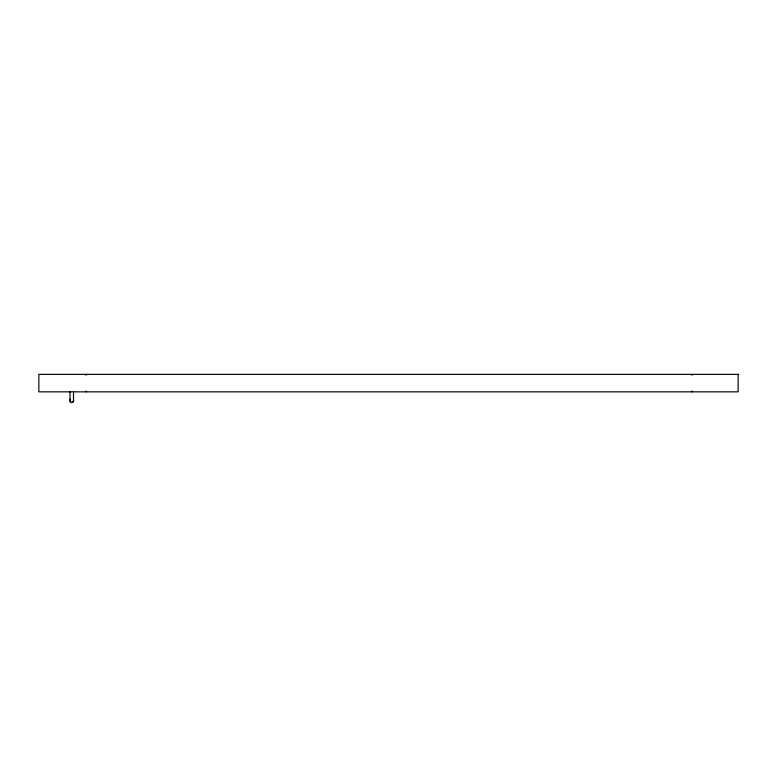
<?xml version="1.0" encoding="UTF-8"?>
<svg xmlns="http://www.w3.org/2000/svg" width="777" height="777" viewBox="0 0 777 777"><rect width="100%" height="100%" fill="white"/><g stroke="black" fill="none" stroke-linecap="round" stroke-linejoin="round"><path stroke-width="1.17" d="M70.289 399.125L69.687 400.582L70.289 402.039L71.756 402.641L73.213 402.039L73.815 400.582M85.47 374.941L86.053 374.359L86.635 374.941M86.635 391.258L86.053 391.841L85.47 391.258M691.53 374.941L692.113 374.359L692.696 374.941M692.696 391.258L692.113 391.841L691.53 391.258M73.504 391.841L73.504 400.582L72.989 401.816L71.756 402.331L70.513 401.816L70.008 400.582L70.008 391.841M738.15 374.359L38.85 374.359L38.85 391.841L738.15 391.841L738.15 374.359"/></g></svg>
